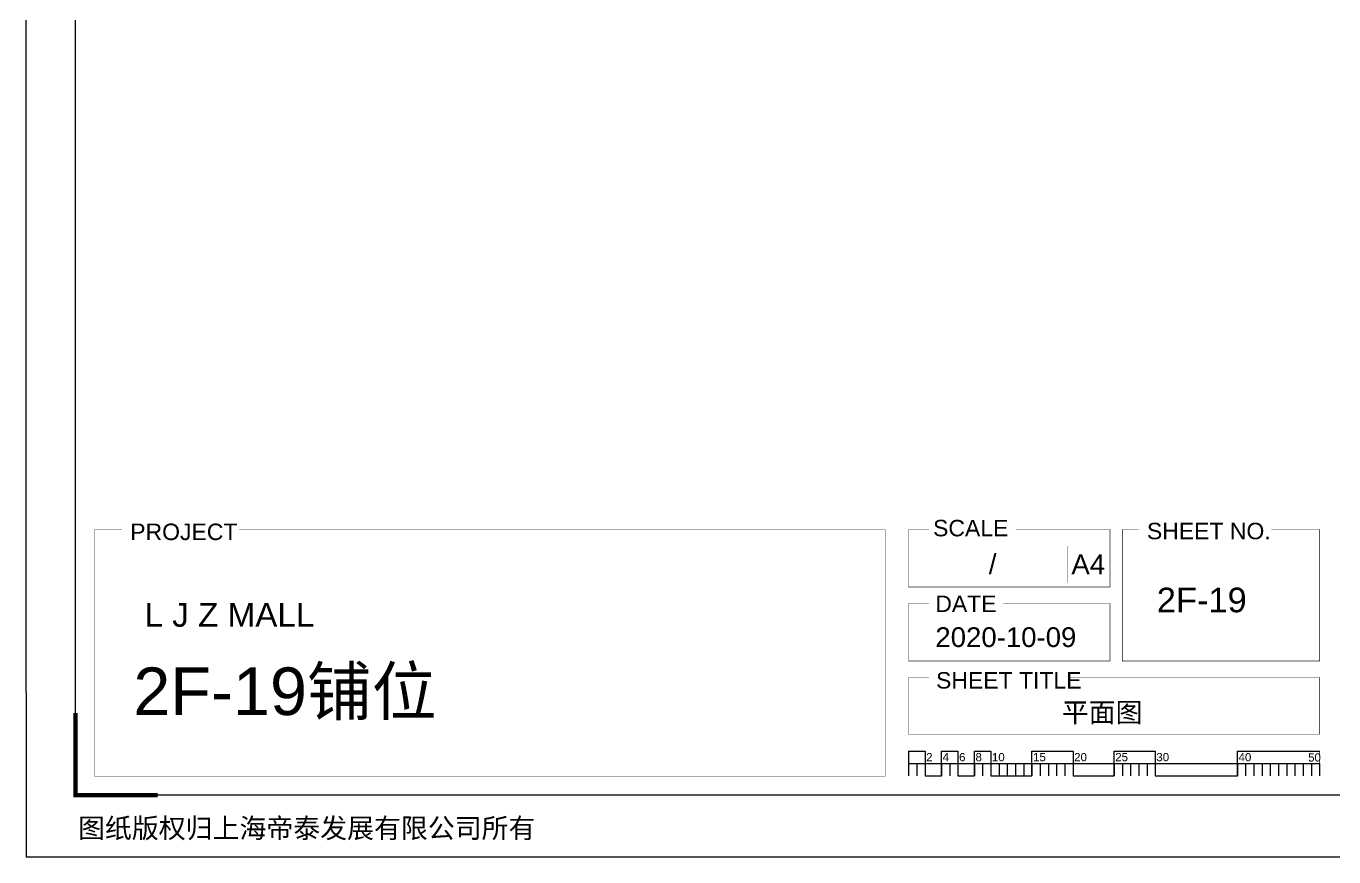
# Model space of a CAD drawing. Header units: inches. Extents: x -102256 to -29680, y -30044 to 21277.
# Drawn here: x -102256 to -74768, y -30044 to -12592 of the extents above; entities that cross this region are included whole.
import ezdxf
from ezdxf.enums import TextEntityAlignment as Align

# ---------------------------------------------------------------- set-up
doc = ezdxf.new("R2010")
doc.units = ezdxf.units.IN
doc.header["$MEASUREMENT"] = 0
doc.styles.get("Standard").update_dxf_attribs({"font": 'arial.ttf'})

msp = doc.modelspace()

# ---------------------------------------------------------------- linework, layer by layer
at = {"color": 8}
msp.add_line((-83706.4, -28081.8), (-75066.4, -28081.8), dxfattribs=at)
for points in [[(-102256.3, -26588.4), (-102256.3, 21277.2), (-33136.3, 21277.2)], [(-102256.3, -26588.4), (-102256.3, -30044.4), (-33136.3, -30044.4)], [(-83706.4, -27822.6), (-83706.4, -28341)], [(-83360.8, -28081.8), (-83360.8, -28341)], [(-80250.4, -28081.8), (-80250.4, -28341)], [(-79386.4, -28081.8), (-79386.4, -28341)], [(-75066.4, -28081.8), (-75066.4, -28341)]]:
    msp.add_lwpolyline(points)
msp.add_lwpolyline([(-101219.5, 19981.2), (-30717.1, 19981.2), (-30717.1, -28748.4), (-101219.5, -28748.4)], close=True)
for points, const_width in [([(-97782, -23165.4), (-84199.3, -23165.4), (-84199.3, -28348.4), (-100819.5, -28348.4), (-100819.5, -23165.4), (-100240.2, -23165.4)], 8.64), ([(-81453.2, -23165.4), (-79472.8, -23165.4), (-79472.8, -24375), (-83706.4, -24375), (-83706.4, -23165.4), (-83274.4, -23165.4)], 8.64), ([(-76078.3, -23165.4), (-75066.4, -23165.4), (-75066.4, -25930.2), (-79213.6, -25930.2), (-79213.6, -23165.4), (-78868, -23165.4)], 8.64), ([(-80361.7, -23512.1), (-80361.7, -24282.4)], 8.64), ([(-81722.8, -24720.6), (-79472.8, -24720.6), (-79472.8, -25930.2), (-83706.4, -25930.2), (-83706.4, -24720.6), (-83274.4, -24720.6)], 8.64), ([(-80344.6, -26275.8), (-75066.4, -26275.8), (-75066.4, -27467.9), (-83706.4, -27467.9), (-83706.4, -26275.8), (-83274.4, -26275.8)], 8.64), ([(-101219.5, -27020.4), (-101219.5, -28748.4), (-99491.5, -28748.4)], 86.4), ([(-83360.8, -27822.6), (-83360.8, -28081.8)], 17.3), ([(-83015.2, -27822.6), (-83015.2, -28081.8)], 17.3), ([(-82669.6, -27822.6), (-82669.6, -28081.8)], 17.3), ([(-82324, -27822.6), (-82324, -28081.8)], 17.3), ([(-81978.4, -27822.6), (-81978.4, -28081.8)], 17.3), ([(-81114.4, -27822.6), (-81114.4, -28081.8)], 17.3), ([(-80250.4, -27822.6), (-80250.4, -28081.8)], 17.3), ([(-79386.4, -27822.6), (-79386.4, -28081.8)], 17.3), ([(-78522.4, -27822.6), (-78522.4, -28081.8)], 17.3), ([(-76794.4, -27822.6), (-76794.4, -28081.8)], 17.3), ([(-75066.4, -27822.6), (-75066.4, -28081.8)], 17.3)]:
    msp.add_lwpolyline(points, dxfattribs=dict(const_width=const_width))
for points in [[(-83706.4, -27822.6), (-83360.8, -27822.6), (-83360.8, -28341), (-83015.2, -28341), (-83015.2, -27822.6), (-82669.6, -27822.6), (-82669.6, -28341), (-82324, -28341), (-82324, -27822.6), (-81978.4, -27822.6), (-81978.4, -28341), (-81114.4, -28341), (-81114.4, -27822.6), (-80250.4, -27822.6), (-80250.4, -28341), (-79386.4, -28341), (-79386.4, -27822.6), (-78522.4, -27822.6), (-78522.4, -28341), (-76794.4, -28341), (-76794.4, -27822.6), (-75066.4, -27822.6)], [(-83533.6, -28081.8), (-83533.6, -28341)], [(-83015.2, -28081.8), (-83015.2, -28341)], [(-82842.4, -28081.8), (-82842.4, -28341)], [(-82669.6, -28081.8), (-82669.6, -28341)], [(-82324, -28081.8), (-82324, -28341)], [(-82151.2, -28081.8), (-82151.2, -28341)], [(-81978.4, -28081.8), (-81978.4, -28341)], [(-81805.6, -28081.8), (-81805.6, -28341)], [(-81632.8, -28081.8), (-81632.8, -28341)], [(-81460, -28081.8), (-81460, -28341)], [(-81287.2, -28081.8), (-81287.2, -28341)], [(-81114.4, -28081.8), (-81114.4, -28341)], [(-80941.6, -28081.8), (-80941.6, -28341)], [(-80768.8, -28081.8), (-80768.8, -28341)], [(-80596, -28081.8), (-80596, -28341)], [(-80423.2, -28081.8), (-80423.2, -28341)], [(-79213.6, -28081.8), (-79213.6, -28341)], [(-79040.8, -28081.8), (-79040.8, -28341)], [(-78868, -28081.8), (-78868, -28341)], [(-78695.2, -28081.8), (-78695.2, -28341)], [(-78522.4, -28081.8), (-78522.4, -28341)], [(-76794.4, -28081.8), (-76794.4, -28341)], [(-76621.6, -28081.8), (-76621.6, -28341)], [(-76448.8, -28081.8), (-76448.8, -28341)], [(-76276, -28081.8), (-76276, -28341)], [(-76103.2, -28081.8), (-76103.2, -28341)], [(-75930.4, -28081.8), (-75930.4, -28341)], [(-75757.6, -28081.8), (-75757.6, -28341)], [(-75584.8, -28081.8), (-75584.8, -28341)], [(-75412, -28081.8), (-75412, -28341)], [(-75239.2, -28081.8), (-75239.2, -28341)]]:
    msp.add_lwpolyline(points, dxfattribs=at)

# ---------------------------------------------------------------- texts
for s, height, p in [('PROJECT', 345.6, (-100068.5, -23389.1)), ('SCALE', 345.6, (-83192.4, -23310.2)), ('SHEET NO.', 345.6, (-78697, -23371.9)), ('A4', 414.72, (-80284.2, -24106.6)), ('DATE', 345.6, (-83145, -24901)), ('SHEET TITLE', 345.6, (-83129.5, -26508.5)), ('2', 172.8, (-83337.1, -28036.3)), ('4', 172.8, (-82991.5, -28036.3)), ('6', 172.8, (-82645.9, -28036.3)), ('8', 172.8, (-82300.3, -28036.3)), ('10', 172.8, (-81954.7, -28036.3)), ('15', 172.8, (-81090.7, -28036.3)), ('20', 172.8, (-80226.7, -28036.3)), ('25', 172.8, (-79362.7, -28036.3)), ('30', 172.8, (-78498.7, -28036.3)), ('40', 172.8, (-76770.7, -28036.3)), ('50', 172.8, (-75308.1, -28042.5)), ('图纸版权归上海帝泰发展有限公司所有', 414.72, (-101166.6, -29648.8))]:
    msp.add_text(s, height=height).set_placement(p)
at = {"insert": (-99768.2, -24710.1), "char_height": 500, "attachment_point": 1}
msp.add_mtext_dynamic_manual_height_columns('L J Z MALL', width=13616.165, gutter_width=2, heights=[0], dxfattribs=at)
for tag, text, p in [('/', 'AS NOTED', (-81859.2, -24100.2)), ('2020-10-09', '2020-7-22', (-80180.6, -25636.2))]:
    msp.add_attdef(tag, text=text, height=414.72).set_placement(p, align=Align.RIGHT)
for tag, p, s, height in [('2F-19', (-78489.7, -24907.2), 'SHEET NO.', 518.4), ('2F-19铺位', (-100002.4, -27066), '###############', 1000), ('平面图', (-80486.1, -27217.7), 'SHEET-TITLE', 414.72)]:
    msp.add_attdef(tag, p, s, height=height)

doc.saveas('drawing.dxf')
